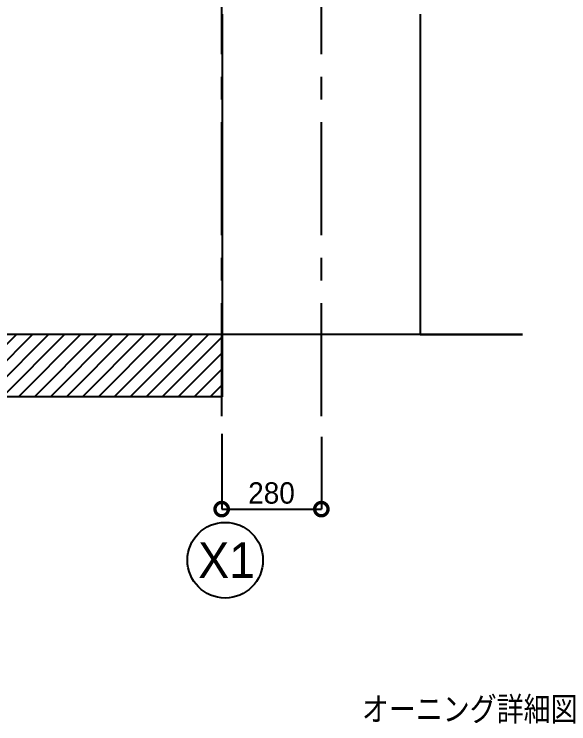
# Model space of a CAD drawing. Header units: millimetres. Extents: x 2183 to 14812, y 264 to 8523.
# Drawn here: x 8880 to 10439, y 264 to 2256 of the extents above; entities that cross this region are included whole.
import ezdxf
from ezdxf.enums import TextEntityAlignment as Align

# ---------------------------------------------------------------- set-up
doc = ezdxf.new("R2010")
doc.units = ezdxf.units.MM
doc.header["$LTSCALE"] = 0.2
doc.linetypes.add('CENTER', pattern=[50.8, 31.75, -6.35, 6.35, -6.35])
doc.layers.get('Defpoints').update_dxf_attribs({"color": 9})
for name, color, linetype in [('0-5', 7, 'Continuous'), ('0-7', 7, 'Continuous'), ('A_タイトル枠', 7, 'Continuous'), ('A_通り芯', 8, 'CENTER'), ('寸法1', 2, 'Continuous'), ('文字1', 2, 'Continuous'), ('芯', 1, 'CENTER')]:
    doc.layers.add(name, color=color, linetype=linetype)
doc.styles.get("Standard").update_dxf_attribs({"font": 'txt.shx', "bigfont": 'extfont2.shx'})
doc.styles.add('TENPAL（ｺﾞｼｯｸ)', font='MS PGothic.ttf')
doc.dimstyles.new('030-TENPAL', dxfattribs={"dimscale": 30, "dimtxt": 2, "dimasz": 2.5, "dimexe": 0, "dimexo": 3, "dimgap": 0.5, "dimtad": 1, "dimlfac": -1, "dimdsep": 46, "dimtxsty": 'TENPAL（ｺﾞｼｯｸ)', "dimblk1": 'DOTSMALL', "dimblk2": 'DOTSMALL', "dimsah": 1, "dimcen": 3, "dimazin": 2, "dimtfac": 1, "dimtofl": 0, "dimtmove": 0, "dimatfit": 3, "dimfxl": 1, "dimtolj": 1, "dimtzin": 0, "dimarcsym": 0})

# ---------------------------------------------------------------- blocks, each defined once
blk = doc.blocks.new('_DOTSMALL')
at = {"color": 0, "linetype": 'ByBlock', "const_width": 0.5}
blk.add_lwpolyline([(-0.0625, 0, 1), (0.0625, 0, 1)], format="xyb", close=True, dxfattribs=at)
blk = doc.blocks.new('*D84')
at = {"layer": 'Defpoints', "color": 0, "transparency": 16777216}
for p in [(9463.4, 1168.3), (9743.4, 1159.8), (9743.4, 867.1)]:
    blk.add_point(p, dxfattribs=at)
at = {"layer": '寸法1', "color": 0, "lineweight": -2, "transparency": 16777216}
for p, q in [((9463.4, 1078.3), (9463.4, 867.1)), ((9743.4, 1069.8), (9743.4, 867.1)), ((9463.4, 867.1), (9743.4, 867.1))]:
    blk.add_line(p, q, dxfattribs=at)
at = {"layer": '寸法1', "color": 0, "lineweight": -2, "transparency": 16777216, "xscale": 75, "yscale": 75, "zscale": 75, "rotation": 180}
blk.add_blockref('_DOTSMALL', (9463.4, 867.1), dxfattribs=at)
at = {"layer": '寸法1', "color": 0, "lineweight": -2, "transparency": 16777216, "xscale": 75, "yscale": 75, "zscale": 75}
blk.add_blockref('_DOTSMALL', (9743.4, 867.1), dxfattribs=at)
at = {"layer": '寸法1', "color": 0, "transparency": 16777216, "insert": (9603.4, 912.1), "char_height": 60, "attachment_point": 5, "style": 'TENPAL（ｺﾞｼｯｸ)'}
blk.add_mtext('\\A1;280', dxfattribs=at)
blk = doc.blocks.new('*D89')
at = {"layer": 'Defpoints', "color": 0, "transparency": 16777216}
for p in [(9396.8, 4656.9), (7163.4, 1356.9), (7965.4, 1356.9)]:
    blk.add_point(p, dxfattribs=at)
at = {"layer": '寸法1', "color": 0, "lineweight": -2, "transparency": 16777216}
for p, q in [((9306.8, 4656.9), (7163.4, 4656.9)), ((7163.4, 4656.9), (7163.4, 1356.9)), ((7875.4, 1356.9), (7163.4, 1356.9))]:
    blk.add_line(p, q, dxfattribs=at)
at = {"layer": '寸法1', "color": 0, "lineweight": -2, "transparency": 16777216, "xscale": 75, "yscale": 75, "zscale": 75}
for p, rotation in [((7163.4, 4656.9), 90), ((7163.4, 1356.9), 270)]:
    blk.add_blockref('_DOTSMALL', p, dxfattribs=dict(at, rotation=rotation))
at = {"layer": '寸法1', "color": 0, "transparency": 16777216, "insert": (7118.4, 3006.9), "char_height": 60, "attachment_point": 5, "rotation": 90, "style": 'TENPAL（ｺﾞｼｯｸ)'}
blk.add_mtext('\\A1;3300', dxfattribs=at)

msp = doc.modelspace()

# ---------------------------------------------------------------- hatches: boundary and pattern name
at = {"layer": '芯', "transparency": 33554687}
h = msp.add_hatch(dxfattribs=at)
h.set_pattern_fill('ANSI31', color=8, scale=10)
h.set_pattern_definition([(45, (-38797.75, -50234.447), (-22.45064, 22.45064), [])])
h.paths.add_polyline_path([(9463.395, 1356.927), (7340.739, 1356.927), (7340.739, 1182.539), (9463.395, 1182.539)])

# ---------------------------------------------------------------- linework, layer by layer
for p, q in [((9463.395, 1356.927), (7340.739, 1356.927)), ((10308.605, 1356.927), (9463.395, 1356.927)), ((9465.895, 1182.539), (6342.985, 1182.539))]:
    msp.add_line(p, q)
at = {"layer": '0-5', "color": 3, "linetype": 'Continuous'}
msp.add_line((10020.895, 1356.927), (10308.605, 1356.927), dxfattribs=at)
at = {"layer": '0-7', "color": 7, "linetype": 'Continuous'}
for p, q in [((9465.895, 1182.539), (9465.895, 2256.927)), ((10020.895, 2256.927), (10020.895, 1356.927))]:
    msp.add_line(p, q, dxfattribs=at)
at = {"layer": 'A_通り芯', "color": 8, "ltscale": 50}
for p, q in [((9463.395, 1128.093), (9463.395, 5211.749)), ((9743.395, 1128.093), (9743.395, 5211.749))]:
    msp.add_line(p, q, dxfattribs=at)
at = {"layer": '文字1'}
msp.add_circle((9473.231, 723.771), 106.217, dxfattribs=at)

# ---------------------------------------------------------------- texts
at = {"layer": 'A_タイトル枠', "color": 3, "width": 0.9}
msp.add_text('オーニング詳細図【参考】', height=76.5, dxfattribs=at).set_placement((10311.64, 303.268), align=Align.MIDDLE_CENTER)
at = {"layer": '文字1', "style": 'TENPAL（ｺﾞｼｯｸ)'}
msp.add_text('X1', height=100, dxfattribs=at).set_placement((9477.278, 723.771), align=Align.MIDDLE)

# ---------------------------------------------------------------- dimensions: what is measured, and where the dimension line sits
at = {"layer": '寸法1'}
dim = msp.add_linear_dim(base=(7163.395, 1356.927), p1=(9396.776, 4656.927), p2=(7965.371, 1356.927), angle=90, dimstyle='030-TENPAL', dxfattribs=at)
dim.commit()
dim.dimension.update_dxf_attribs({"geometry": '*D89', "text_midpoint": (7118.395, 3006.927)})
dim = msp.add_linear_dim(base=(9743.395, 867.115), p1=(9463.395, 1168.336), p2=(9743.395, 1159.765), angle=180, dimstyle='030-TENPAL', override={"dimdec": 0, "dimtmove": 1}, dxfattribs=at)
dim.commit()
dim.dimension.update_dxf_attribs({"geometry": '*D84', "text_midpoint": (9603.395, 912.115)})

doc.saveas('drawing.dxf')
